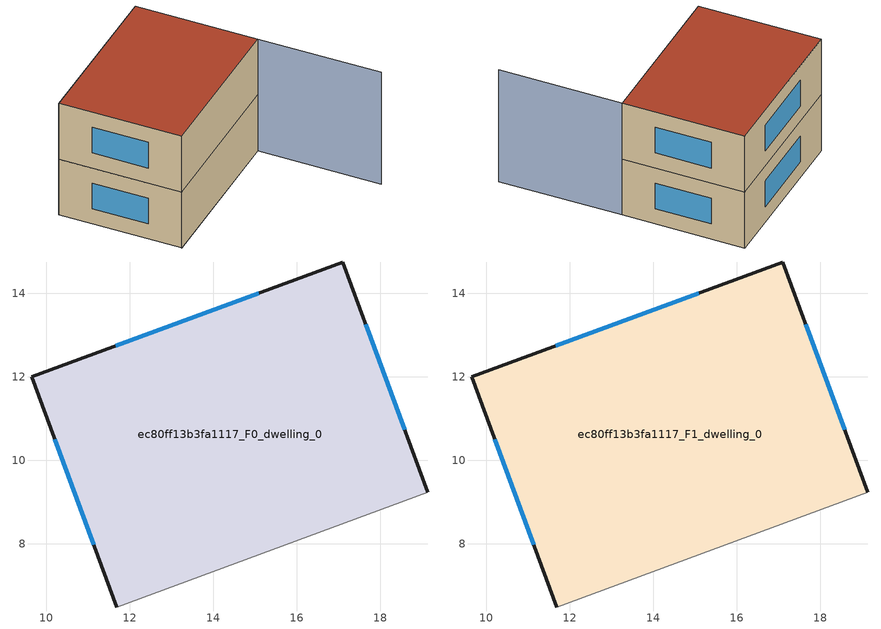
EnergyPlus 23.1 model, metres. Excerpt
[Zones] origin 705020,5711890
ec80ff13b3fa1117_F0_dwelling_0
 floor ground (EU_floor_Construction): 17.1,14.75 19.14,9.24 11.69,6.49 9.65,12 z0
 wall outside (EU_wall_Construction): 19.14,9.24 17.1,14.75 9.65,12 11.69,6.49 z0:3
 wall adiabatic (EU_wall_Construction): 11.69,6.49 19.14,9.24 z0:3
 window (EU_Window_Construction): 18.59,10.73 17.65,13.26 / 10.2,10.51 11.14,7.98 / 15.09,14 11.66,12.74 z0.81:2.19
ec80ff13b3fa1117_F1_dwelling_0
 floor to ec80ff13b3fa1117_F0_dwelling_0 (EU_floor_Construction): 17.1,14.75 19.14,9.24 11.69,6.49 9.65,12 z3
 wall outside (EU_wall_Construction): 19.14,9.24 17.1,14.75 9.65,12 11.69,6.49 z3:6
 wall adiabatic (EU_wall_Construction): 11.69,6.49 19.14,9.24 z3:6
 window (EU_Window_Construction): 18.59,10.73 17.65,13.26 / 10.2,10.51 11.14,7.98 / 15.09,14 11.66,12.74 z3.81:5.19
 roof outside (EU_roof_Construction): 19.14,9.24 17.1,14.75 9.65,12 11.69,6.49 z6
shading: 11.69,6.49 19.14,9.24 / 19.14,9.24 21.18,3.71 z0:6
[Building]
EU S2 Campaign: North Axis=0; Terrain=City; Solar Distribution=FullExterior
[Site:Location]
London: Latitude=51.5; Longitude=-0.5; Time Zone=0; Elevation=25
[SizingPeriod:WeatherFileDays]
AnnualSizingPeriod: Begin Month=1; Begin Day of Month=1; End Month=12; End Day of Month=31; Day of Week for Start Day=Monday; Use Weather File Daylight Saving Period=No; Use Weather File Rain and Snow Indicators=No
[MATERIAL]
EU_InternalMass_Material: Roughness=MediumRough; Thickness=0.1; Conductivity=1; Density=1800; Specific Heat=900; Thermal Absorptance=0.9; Solar Absorptance=0.7; Visible Absorptance=0.7
[MATERIAL:NOMASS] Roughness=MediumRough; Thermal Absorptance=0.9; Solar Absorptance=0.7; Visible Absorptance=0.7
Name | Thermal Resistance
EU_wall_NoMass | 0.727863
EU_roof_NoMass | 0.773354
EU_floor_NoMass | 1.79329
[WINDOWMATERIAL:SIMPLEGLAZINGSYSTEM]
EU_Window_SimpleGlazing: UFactor=2.58614; Solar Heat Gain Coefficient=0.76; Visible Transmittance=0.76
[CONSTRUCTION]
EU_wall_Construction: EU_wall_NoMass
EU_roof_Construction: EU_roof_NoMass
EU_floor_Construction: EU_floor_NoMass
EU_Window_Construction: EU_Window_SimpleGlazing
EU_InternalMass_Construction: EU_InternalMass_Material
[ZONE] Type=1; Multiplier=1; Ceiling Height=autocalculate; Volume=139.961; Floor Area=autocalculate; Part of Total Floor Area=Yes
ec80ff13b3fa1117_F0_dwelling_0; ec80ff13b3fa1117_F1_dwelling_0
[INTERNALMASS] Construction=EU_InternalMass_Construction; Surface Area=46.6535
Name | Zone or ZoneList
ec80ff13b3fa1117_F0_dwelling_0_EU_InternalMass | ec80ff13b3fa1117_F0_dwelling_0
ec80ff13b3fa1117_F1_dwelling_0_EU_InternalMass | ec80ff13b3fa1117_F1_dwelling_0
[OTHEREQUIPMENT] Fuel Type=Electricity; Design Level Calculation Method=Watts/Area; Power per Zone Floor Area=1; Fraction Latent=0; Fraction Radiant=0; Fraction Lost=0; Carbon Dioxide Generation Rate=0; EndUse Subcategory=EU_Step8_InternalGains
Name | Zone or ZoneList or Space or SpaceList | Schedule
EU_Step8_InternalGain_ec80ff13b3fa1117_F0_dwelling_0_f000 | ec80ff13b3fa1117_F0_dwelling_0 | EU_Step8_GainSchedule_ec80ff13b3fa1117_F0_dwelling_0_f000
EU_Step8_InternalGain_ec80ff13b3fa1117_F1_dwelling_0_f000 | ec80ff13b3fa1117_F1_dwelling_0 | EU_Step8_GainSchedule_ec80ff13b3fa1117_F1_dwelling_0_f000
[ZONEVENTILATION:DESIGNFLOWRATE] Schedule=EU_AlwaysOn; Design Flow Rate Calculation Method=AirChanges/Hour; Air Changes per Hour=0.484901; Ventilation Type=Natural; Fan Pressure Rise=0; Fan Total Efficiency=1; Constant Term Coefficient=1; Temperature Term Coefficient=0; Velocity Term Coefficient=0; Velocity Squared Term Coefficient=0; Minimum Indoor Temperature=-100; Maximum Indoor Temperature=100; Delta Temperature=-100; Minimum Outdoor Temperature=-100; Maximum Outdoor Temperature=100; Maximum Wind Speed=40
Name | Zone or ZoneList or Space or SpaceList
EU_ConstantAir_ec80ff13b3fa1117_F0_dwelling_0 | ec80ff13b3fa1117_F0_dwelling_0
EU_ConstantAir_ec80ff13b3fa1117_F1_dwelling_0 | ec80ff13b3fa1117_F1_dwelling_0
[HVACTEMPLATE:THERMOSTAT] Constant Heating Setpoint=20; Constant Cooling Setpoint=50
EU_HeatOnly_ec80ff13b3fa1117_F0_dwelling_0; EU_HeatOnly_ec80ff13b3fa1117_F1_dwelling_0
[HVACTEMPLATE:ZONE:IDEALLOADSAIRSYSTEM] System Availability Schedule=EU_AlwaysOn; Maximum Heating Supply Air Temperature=50; Minimum Cooling Supply Air Temperature=13; Maximum Heating Supply Air Humidity Ratio=0.0156; Minimum Cooling Supply Air Humidity Ratio=0.0077; Heating Limit=NoLimit; Cooling Limit=NoLimit; Heating Availability Schedule=EU_AlwaysOn; Cooling Availability Schedule=EU_CoolingOff; Dehumidification Control Type=ConstantSensibleHeatRatio; Cooling Sensible Heat Ratio=0.7; Dehumidification Setpoint=60; Humidification Control Type=None; Humidification Setpoint=30; Outdoor Air Method=None; Outdoor Air Flow Rate per Person=0.00944; Outdoor Air Flow Rate per Zone Floor Area=0; Outdoor Air Flow Rate per Zone=0; Demand Controlled Ventilation Type=None; Outdoor Air Economizer Type=NoEconomizer; Heat Recovery Type=None; Sensible Heat Recovery Effectiveness=0.7; Latent Heat Recovery Effectiveness=0.65
Name | Template Thermostat
ec80ff13b3fa1117_F0_dwelling_0 | EU_HeatOnly_ec80ff13b3fa1117_F0_dwelling_0
ec80ff13b3fa1117_F1_dwelling_0 | EU_HeatOnly_ec80ff13b3fa1117_F1_dwelling_0
[SIZING:ZONE] Zone Cooling Design Supply Air Temperature Input Method=SupplyAirTemperature; Zone Cooling Design Supply Air Temperature=13; Zone Heating Design Supply Air Temperature Input Method=SupplyAirTemperature; Zone Heating Design Supply Air Temperature=50; Zone Cooling Design Supply Air Humidity Ratio=0.008; Zone Heating Design Supply Air Humidity Ratio=0.008; Cooling Design Air Flow Method=DesignDay; Cooling Design Air Flow Rate=0; Cooling Minimum Air Flow per Zone Floor Area=0.000762; Cooling Minimum Air Flow=0; Cooling Minimum Air Flow Fraction=0.2; Heating Design Air Flow Method=DesignDay; Heating Design Air Flow Rate=0; Heating Maximum Air Flow per Zone Floor Area=0.002032; Heating Maximum Air Flow=0.141576; Heating Maximum Air Flow Fraction=0.3; Account for Dedicated Outdoor Air System=No; Dedicated Outdoor Air System Control Strategy=NeutralSupplyAir; Dedicated Outdoor Air Low Setpoint Temperature for Design=autosize; Dedicated Outdoor Air High Setpoint Temperature for Design=autosize; Zone Load Sizing Method=Sensible Load Only No Latent Load; Zone Latent Cooling Design Supply Air Humidity Ratio Input Method=HumidityRatioDifference; Zone Cooling Design Supply Air Humidity Ratio Difference=0.005; Zone Latent Heating Design Supply Air Humidity Ratio Input Method=HumidityRatioDifference; Zone Humidification Design Supply Air Humidity Ratio Difference=0.005
ec80ff13b3fa1117_F0_dwelling_0; ec80ff13b3fa1117_F1_dwelling_0
[SCHEDULE:CONSTANT]
Name | Hourly Value
EU_AlwaysOn | 1
EU_CoolingOff | 0
[SCHEDULE:FILE] Column Number=1; Rows to Skip at Top=0; Number of Hours of Data=8760; Column Separator=Comma; Interpolate to Timestep=No; Minutes per Item=60; Adjust Schedule for Daylight Savings=Yes
Name | File
EU_Step8_GainSchedule_ec80ff13b3fa1117_F0_dwelling_0_f000 | ../../schedules/ec80ff13b3fa1117/ec80ff13b3fa1117_F0_dwelling_0_f000_gain.csv
EU_Step8_GainSchedule_ec80ff13b3fa1117_F1_dwelling_0_f000 | ../../schedules/ec80ff13b3fa1117/ec80ff13b3fa1117_F1_dwelling_0_f000_gain.csv
